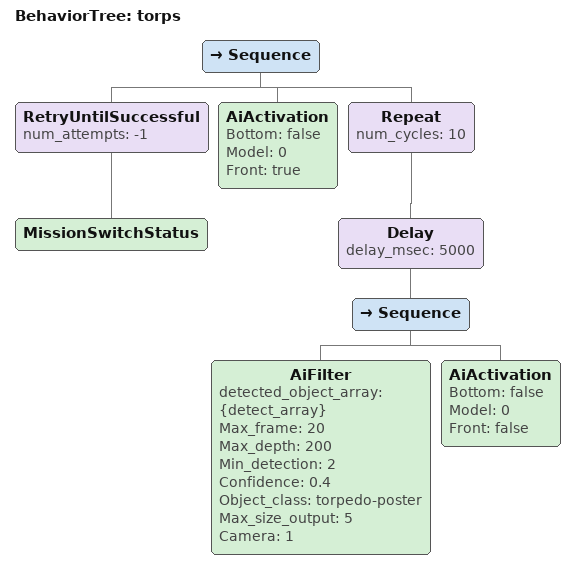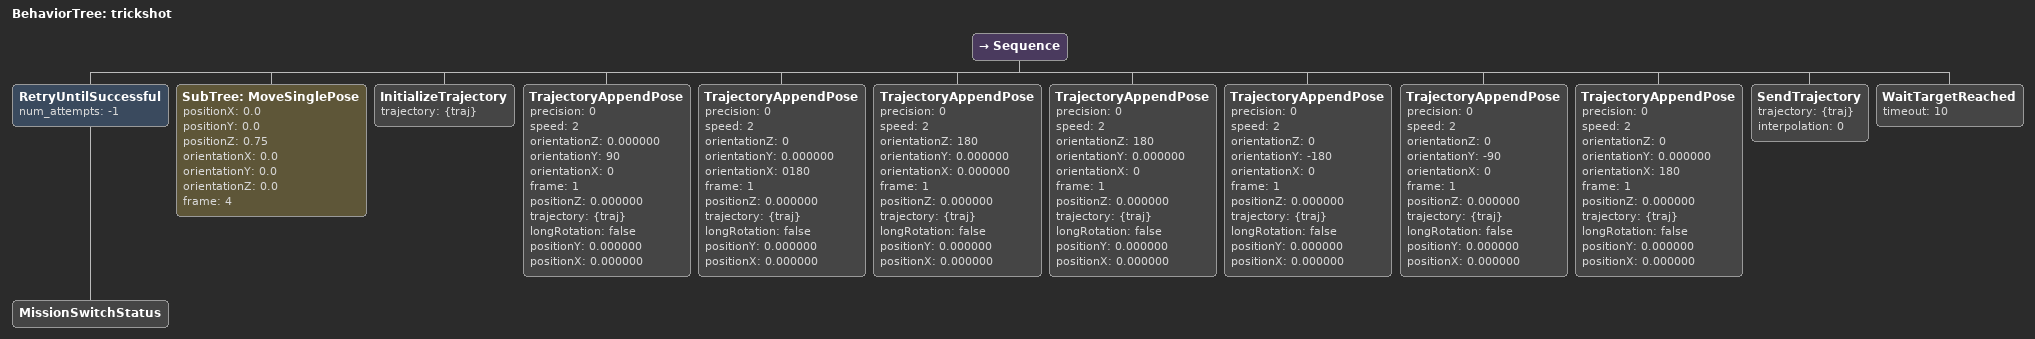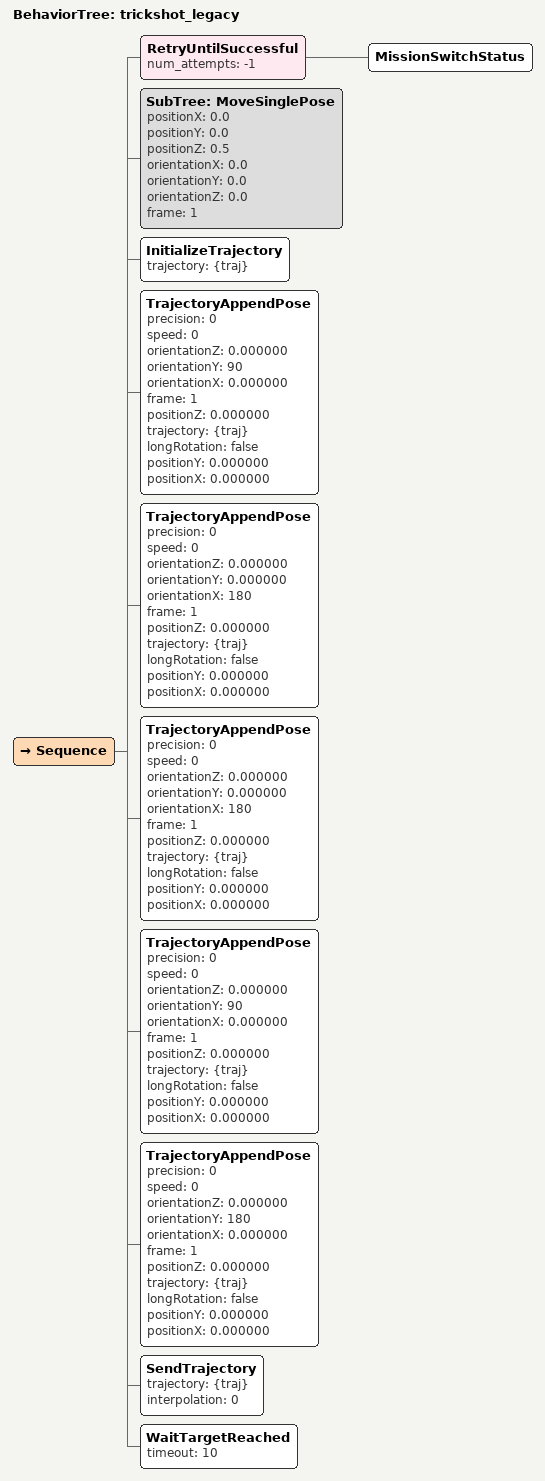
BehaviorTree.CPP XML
<BehaviorTree ID="torps">
  <Sequence>
    <RetryUntilSuccessful num_attempts="-1">
      <MissionSwitchStatus/>
    </RetryUntilSuccessful>
    <AiActivation Bottom="false" Model="0" Front="true"/>
    <Repeat num_cycles="10">
      <Delay delay_msec="5000">
        <Sequence>
          <AiFilter detected_object_array="{detect_array}" Max_frame="20" Max_depth="200" Min_detection="2" Confidence="0.4" Object_class="torpedo-poster" Max_size_output="5" Camera="1"/>
          <AiActivation Bottom="false" Model="0" Front="false"/>
        </Sequence>
      </Delay>
    </Repeat>
  </Sequence>
</BehaviorTree>

<BehaviorTree ID="trickshot">
  <Sequence>
    <RetryUntilSuccessful num_attempts="-1">
      <MissionSwitchStatus/>
    </RetryUntilSuccessful>
    <SubTree ID="MoveSinglePose" positionX="0.0" positionY="0.0" positionZ="0.75" orientationX="0.0" orientationY="0.0" orientationZ="0.0" frame="4"/>
    <InitializeTrajectory trajectory="{traj}"/>
    <TrajectoryAppendPose precision="0" speed="2" orientationZ="0.000000" orientationY="90" orientationX="0" frame="1" positionZ="0.000000" trajectory="{traj}" longRotation="false" positionY="0.000000" positionX="0.000000"/>
    <TrajectoryAppendPose precision="0" speed="2" orientationZ="0" orientationY="0.000000" orientationX="0180" frame="1" positionZ="0.000000" trajectory="{traj}" longRotation="false" positionY="0.000000" positionX="0.000000"/>
    <TrajectoryAppendPose precision="0" speed="2" orientationZ="180" orientationY="0.000000" orientationX="0.000000" frame="1" positionZ="0.000000" trajectory="{traj}" longRotation="false" positionY="0.000000" positionX="0.000000"/>
    <TrajectoryAppendPose precision="0" speed="2" orientationZ="180" orientationY="0.000000" orientationX="0" frame="1" positionZ="0.000000" trajectory="{traj}" longRotation="false" positionY="0.000000" positionX="0.000000"/>
    <TrajectoryAppendPose precision="0" speed="2" orientationZ="0" orientationY="-180" orientationX="0" frame="1" positionZ="0.000000" trajectory="{traj}" longRotation="false" positionY="0.000000" positionX="0.000000"/>
    <TrajectoryAppendPose precision="0" speed="2" orientationZ="0" orientationY="-90" orientationX="0" frame="1" positionZ="0.000000" trajectory="{traj}" longRotation="false" positionY="0.000000" positionX="0.000000"/>
    <TrajectoryAppendPose precision="0" speed="2" orientationZ="0" orientationY="0.000000" orientationX="180" frame="1" positionZ="0.000000" trajectory="{traj}" longRotation="false" positionY="0.000000" positionX="0.000000"/>
    <SendTrajectory trajectory="{traj}" interpolation="0"/>
    <WaitTargetReached timeout="10"/>
  </Sequence>
</BehaviorTree>

<BehaviorTree ID="trickshot_legacy">
  <Sequence>
    <RetryUntilSuccessful num_attempts="-1">
      <MissionSwitchStatus/>
    </RetryUntilSuccessful>
    <SubTree ID="MoveSinglePose" positionX="0.0" positionY="0.0" positionZ="0.5" orientationX="0.0" orientationY="0.0" orientationZ="0.0" frame="1"/>
    <InitializeTrajectory trajectory="{traj}"/>
    <TrajectoryAppendPose precision="0" speed="0" orientationZ="0.000000" orientationY="90" orientationX="0.000000" frame="1" positionZ="0.000000" trajectory="{traj}" longRotation="false" positionY="0.000000" positionX="0.000000"/>
    <TrajectoryAppendPose precision="0" speed="0" orientationZ="0.000000" orientationY="0.000000" orientationX="180" frame="1" positionZ="0.000000" trajectory="{traj}" longRotation="false" positionY="0.000000" positionX="0.000000"/>
    <TrajectoryAppendPose precision="0" speed="0" orientationZ="0.000000" orientationY="0.000000" orientationX="180" frame="1" positionZ="0.000000" trajectory="{traj}" longRotation="false" positionY="0.000000" positionX="0.000000"/>
    <TrajectoryAppendPose precision="0" speed="0" orientationZ="0.000000" orientationY="90" orientationX="0.000000" frame="1" positionZ="0.000000" trajectory="{traj}" longRotation="false" positionY="0.000000" positionX="0.000000"/>
    <TrajectoryAppendPose precision="0" speed="0" orientationZ="0.000000" orientationY="180" orientationX="0.000000" frame="1" positionZ="0.000000" trajectory="{traj}" longRotation="false" positionY="0.000000" positionX="0.000000"/>
    <SendTrajectory trajectory="{traj}" interpolation="0"/>
    <WaitTargetReached timeout="10"/>
  </Sequence>
</BehaviorTree>
